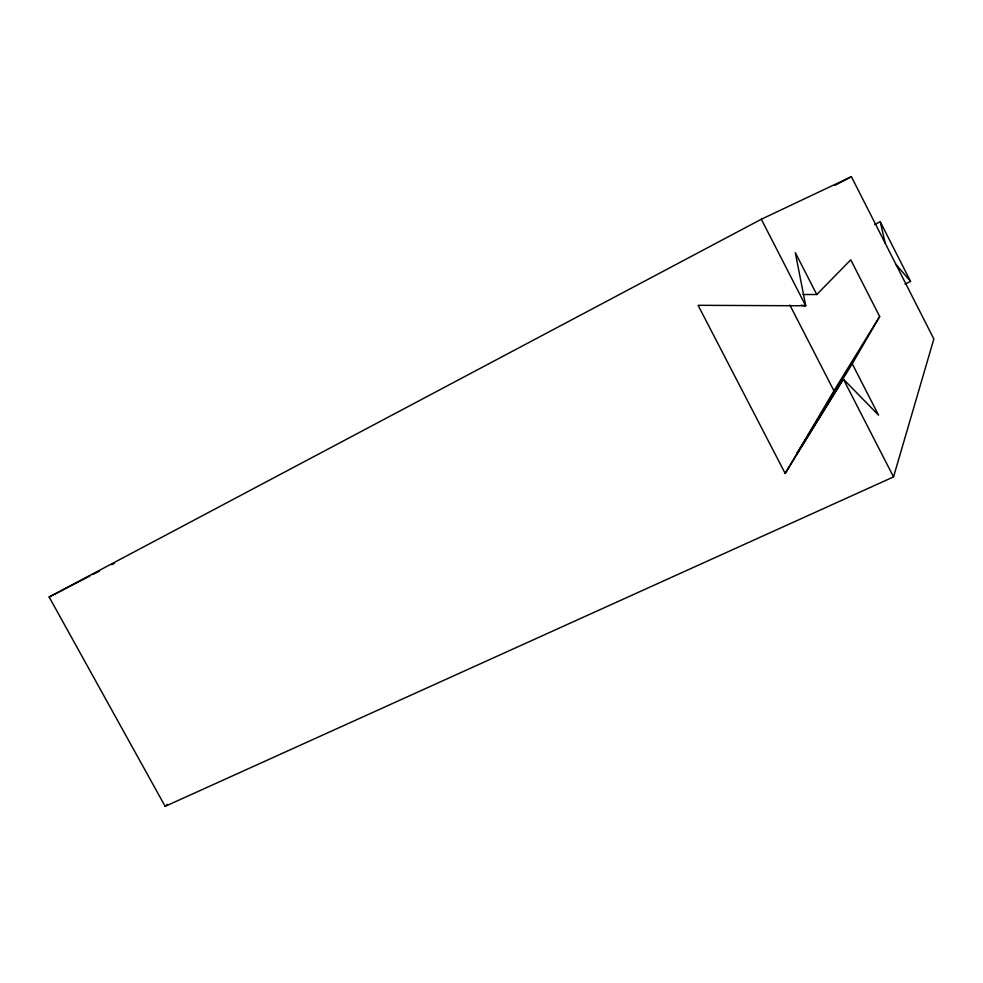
<?xml version="1.0" encoding="UTF-8"?>
<svg xmlns="http://www.w3.org/2000/svg" width="983" height="983" viewBox="0 0 983 983"><rect width="100%" height="100%" fill="white"/><g stroke="black" fill="none" stroke-linecap="round" stroke-linejoin="round"><path stroke-width="1.47" d="M893.535 476.915L933.85 338.975L851.376 176.657L761.321 219.234L49.15 597.013L165.156 806.343L893.535 476.915L843.353 379.119L797.078 453.323L852.249 363.796L879.674 316.514L850.762 259.831L816.762 294.531L803.074 294.495M816.762 294.531L795.296 252.619L805.728 305.787L698.102 305.308L785.196 473.487L833.928 390.792L879.674 316.514M785.196 473.487L843.353 379.119L878.556 415.145L852.249 363.796M165.156 806.343L167.503 804.377M835.12 185.259L851.376 176.657M49.15 597.013L89.994 575.94M92.721 574.539L99.529 571.025M111.779 564.709L114.495 563.296M874.784 224.505L880.24 221.703L910.553 281.384L905.06 284.112M801.194 305.209L805.728 305.787L761.321 219.234M895.955 264.402L910.553 281.384M789.877 305.049L833.928 390.792M880.24 221.703L885.192 243.219"/></g></svg>
